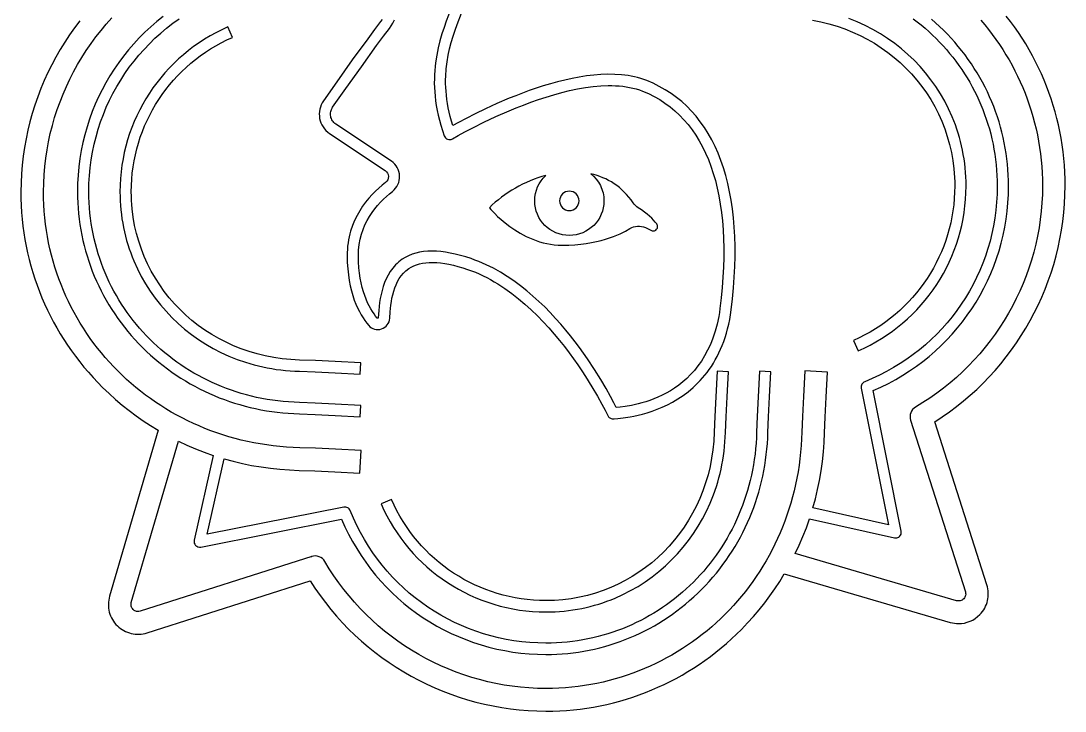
# Model space of a CAD drawing. Header units: millimetres. Extents: x 0 to 73.2, y 0 to 73.2.
# Drawn here: x 0 to 73.2, y 0 to 48.4 of the extents above; entities that cross this region are included whole.
import ezdxf

# ---------------------------------------------------------------- set-up
doc = ezdxf.new("R2010")
doc.units = ezdxf.units.MM
doc.layers.add('LOGO', color=7, linetype='Continuous')

msp = doc.modelspace()

# ---------------------------------------------------------------- linework, layer by layer
at = {"layer": 'LOGO'}
for points in [[(30.136, 49.2), (29.82, 48.358), (29.664, 47.916), (29.515, 47.458), (29.377, 46.983), (29.254, 46.49), (29.149, 45.978), (29.066, 45.445), (29.034, 45.171), (29.009, 44.892), (28.992, 44.606), (28.983, 44.315), (28.982, 44.018), (28.99, 43.715), (29.008, 43.406), (29.035, 43.09), (29.073, 42.768), (29.122, 42.439), (29.182, 42.104), (29.254, 41.762), (29.338, 41.412), (29.435, 41.056), (29.545, 40.692), (29.669, 40.321), (29.708, 40.241), (29.762, 40.173), (29.83, 40.118), (29.909, 40.078), (29.996, 40.057), (30.083, 40.056), (30.168, 40.073), (30.249, 40.11), (30.658, 40.343), (31.118, 40.593), (31.722, 40.909), (32.453, 41.273), (33.293, 41.668), (34.222, 42.076), (34.715, 42.279), (35.223, 42.479), (35.744, 42.674), (36.276, 42.861), (36.817, 43.038), (37.364, 43.204), (37.915, 43.355), (38.468, 43.489), (39.02, 43.606), (39.569, 43.701), (40.113, 43.773), (40.649, 43.82), (41.175, 43.84), (41.434, 43.839), (41.689, 43.83), (41.941, 43.814), (42.189, 43.789), (42.432, 43.756), (42.671, 43.714), (42.906, 43.662), (43.135, 43.602), (43.359, 43.532), (43.577, 43.452), (43.994, 43.275), (44.395, 43.076), (44.781, 42.856), (45.151, 42.616), (45.506, 42.355), (45.845, 42.074), (46.169, 41.772), (46.477, 41.451), (46.77, 41.11), (47.047, 40.749), (47.307, 40.369), (47.552, 39.97), (47.781, 39.551), (47.994, 39.114), (48.191, 38.658), (48.371, 38.183), (48.536, 37.69), (48.683, 37.179), (48.815, 36.65), (48.93, 36.104), (49.029, 35.539), (49.111, 34.957), (49.176, 34.358), (49.225, 33.742), (49.257, 33.11), (49.272, 32.46), (49.27, 31.794), (49.251, 31.112), (49.215, 30.413), (49.163, 29.699), (49.092, 28.968), (49.005, 28.223), (49.001, 28.223), (48.961, 27.936), (48.914, 27.658), (48.803, 27.124), (48.668, 26.621), (48.512, 26.148), (48.336, 25.704), (48.142, 25.287), (47.931, 24.898), (47.704, 24.534), (47.464, 24.196), (47.212, 23.882), (46.949, 23.591), (46.677, 23.323), (46.398, 23.077), (46.112, 22.851), (45.823, 22.644), (45.53, 22.457), (45.236, 22.288), (44.943, 22.135), (44.651, 21.999), (44.363, 21.878), (44.08, 21.772), (43.803, 21.679), (43.534, 21.598), (43.275, 21.529), (42.793, 21.422), (42.367, 21.351), (42.011, 21.308), (41.738, 21.287), (41.57, 21.616), (41.333, 22.061), (41.027, 22.608), (40.655, 23.239), (40.218, 23.939), (39.717, 24.693), (39.443, 25.085), (39.154, 25.485), (38.85, 25.89), (38.531, 26.299), (38.198, 26.709), (37.85, 27.119), (37.487, 27.526), (37.111, 27.929), (36.72, 28.326), (36.316, 28.715), (35.898, 29.093), (35.467, 29.459), (35.023, 29.811), (34.566, 30.146), (34.096, 30.464), (33.614, 30.762), (33.119, 31.037), (32.612, 31.288), (32.093, 31.514), (31.829, 31.616), (31.563, 31.711), (31.181, 31.835), (30.811, 31.942), (30.451, 32.033), (30.103, 32.107), (29.765, 32.165), (29.439, 32.206), (29.124, 32.231), (28.82, 32.239), (28.515, 32.23), (28.222, 32.204), (27.942, 32.159), (27.675, 32.096), (27.42, 32.016), (27.177, 31.917), (26.947, 31.8), (26.73, 31.666), (26.605, 31.575), (26.485, 31.48), (26.373, 31.38), (26.266, 31.275), (26.07, 31.052), (25.897, 30.815), (25.744, 30.565), (25.612, 30.304), (25.497, 30.034), (25.399, 29.758), (25.317, 29.477), (25.249, 29.194), (25.193, 28.911), (25.149, 28.631), (25.114, 28.354), (25.088, 28.083), (25.055, 27.57), (25.051, 27.551), (25.025, 27.532), (24.995, 27.531), (24.982, 27.544), (24.868, 27.684), (24.753, 27.839), (24.638, 28.011), (24.524, 28.198), (24.411, 28.402), (24.302, 28.623), (24.198, 28.862), (24.099, 29.119), (24.007, 29.396), (23.923, 29.691), (23.849, 30.007), (23.785, 30.343), (23.733, 30.7), (23.693, 31.078), (23.668, 31.479), (23.658, 31.902), (23.661, 32.107), (23.671, 32.308), (23.713, 32.697), (23.781, 33.069), (23.872, 33.424), (23.986, 33.762), (24.119, 34.083), (24.27, 34.388), (24.436, 34.676), (24.614, 34.949), (24.803, 35.206), (25.001, 35.447), (25.205, 35.672), (25.413, 35.882), (25.622, 36.076), (25.831, 36.256), (26.038, 36.421), (26.158, 36.525), (26.263, 36.641), (26.352, 36.766), (26.426, 36.901), (26.483, 37.043), (26.523, 37.192), (26.546, 37.346), (26.55, 37.504), (26.535, 37.662), (26.503, 37.814), (26.453, 37.959), (26.387, 38.097), (26.305, 38.225), (26.207, 38.344), (26.095, 38.451), (25.968, 38.546), (22.076, 41.144), (22.009, 41.195), (21.947, 41.251), (21.891, 41.313), (21.842, 41.379), (21.799, 41.45), (21.764, 41.525), (21.737, 41.604), (21.717, 41.686), (21.706, 41.769), (21.703, 41.853), (21.708, 41.935), (21.721, 42.017), (21.742, 42.096), (21.772, 42.174), (21.809, 42.248), (21.854, 42.319), (22.781, 43.638), (23.865, 45.165), (24.939, 46.649), (25.42, 47.297), (25.835, 47.842), (25.963, 48.023), (26.083, 48.226), (26.195, 48.45)], [(4.13, 48.385), (3.762, 47.896), (3.41, 47.396), (3.073, 46.885), (2.753, 46.365), (2.449, 45.835), (2.161, 45.296), (1.891, 44.748), (1.637, 44.192), (1.401, 43.629), (1.182, 43.057), (0.981, 42.479), (0.798, 41.894), (0.633, 41.303), (0.486, 40.706), (0.359, 40.103), (0.25, 39.496), (0.161, 38.885), (0.091, 38.269), (0.041, 37.649), (0.01, 37.027), (0, 36.401), (0.006, 35.916), (0.024, 35.433), (0.053, 34.953), (0.095, 34.474), (0.148, 33.998), (0.212, 33.525), (0.288, 33.054), (0.376, 32.587), (0.474, 32.123), (0.585, 31.661), (0.706, 31.204), (0.839, 30.75), (0.982, 30.3), (1.137, 29.853), (1.303, 29.411), (1.479, 28.974), (1.667, 28.54), (1.865, 28.111), (2.074, 27.688), (2.293, 27.269), (2.523, 26.855), (2.764, 26.446), (3.015, 26.043), (3.276, 25.646), (3.548, 25.254), (3.83, 24.868), (4.122, 24.488), (4.424, 24.115), (4.736, 23.748), (5.058, 23.388), (5.39, 23.034), (5.731, 22.688), (6.179, 22.258), (6.637, 21.844), (7.107, 21.446), (7.588, 21.063), (8.08, 20.695), (8.581, 20.344), (9.092, 20.008), (9.613, 19.689), (6.216, 8.053), (6.18, 7.914), (6.154, 7.773), (6.138, 7.632), (6.132, 7.492), (6.135, 7.351), (6.147, 7.212), (6.169, 7.075), (6.2, 6.939), (6.24, 6.805), (6.288, 6.675), (6.346, 6.548), (6.412, 6.424), (6.487, 6.305), (6.57, 6.191), (6.662, 6.081), (6.761, 5.978), (6.868, 5.881), (6.98, 5.792), (7.097, 5.712), (7.218, 5.641), (7.343, 5.577), (7.472, 5.523), (7.604, 5.478), (7.738, 5.441), (7.874, 5.414), (8.012, 5.395), (8.152, 5.387), (8.292, 5.387), (8.432, 5.397), (8.573, 5.417), (8.712, 5.446), (8.851, 5.485), (20.27, 9.137), (20.613, 8.613), (20.971, 8.103), (21.343, 7.606), (21.731, 7.122), (22.133, 6.651), (22.548, 6.195), (22.977, 5.753), (23.418, 5.325), (23.872, 4.912), (24.339, 4.514), (24.817, 4.131), (25.306, 3.763), (25.806, 3.411), (26.316, 3.074), (26.836, 2.754), (27.366, 2.45), (27.905, 2.163), (28.453, 1.892), (29.009, 1.638), (29.573, 1.402), (30.144, 1.183), (30.722, 0.982), (31.307, 0.799), (31.898, 0.635), (32.495, 0.488), (33.098, 0.361), (33.705, 0.252), (34.316, 0.163), (34.932, 0.093), (35.552, 0.042), (36.174, 0.012), (36.8, 0.002), (36.8, 0), (37.285, 0.006), (37.768, 0.024), (38.248, 0.053), (38.727, 0.095), (39.203, 0.148), (39.676, 0.212), (40.146, 0.288), (40.614, 0.376), (41.078, 0.475), (41.539, 0.585), (41.997, 0.706), (42.451, 0.839), (42.901, 0.983), (43.347, 1.138), (43.789, 1.303), (44.227, 1.48), (44.66, 1.667), (45.089, 1.866), (45.513, 2.075), (45.932, 2.294), (46.345, 2.524), (46.754, 2.765), (47.157, 3.016), (47.555, 3.277), (47.946, 3.549), (48.332, 3.83), (48.712, 4.122), (49.085, 4.424), (49.452, 4.736), (49.813, 5.058), (50.167, 5.39), (50.513, 5.731), (50.943, 6.179), (51.357, 6.637), (51.755, 7.107), (52.138, 7.588), (52.506, 8.08), (52.857, 8.581), (53.193, 9.092), (53.512, 9.613), (65.148, 6.218), (65.294, 6.181), (65.44, 6.155), (65.587, 6.14), (65.733, 6.134), (65.94, 6.145), (66.143, 6.175), (66.343, 6.226), (66.536, 6.296), (66.723, 6.385), (66.9, 6.493), (67.068, 6.62), (67.223, 6.765), (67.321, 6.872), (67.409, 6.984), (67.49, 7.101), (67.561, 7.222), (67.624, 7.347), (67.679, 7.476), (67.724, 7.608), (67.761, 7.742), (67.788, 7.878), (67.806, 8.016), (67.815, 8.156), (67.814, 8.296), (67.804, 8.436), (67.784, 8.577), (67.755, 8.716), (67.716, 8.855), (64.064, 20.274), (64.587, 20.617), (65.098, 20.975), (65.595, 21.347), (66.079, 21.735), (66.55, 22.137), (67.006, 22.552), (67.448, 22.981), (67.876, 23.422), (68.289, 23.876), (68.687, 24.343), (69.07, 24.82), (69.438, 25.31), (69.79, 25.81), (70.127, 26.32), (70.447, 26.84), (70.751, 27.37), (71.038, 27.909), (71.309, 28.457), (71.563, 29.013), (71.799, 29.577), (72.018, 30.148), (72.219, 30.726), (72.402, 31.311), (72.566, 31.902), (72.713, 32.499), (72.84, 33.101), (72.949, 33.709), (73.038, 34.32), (73.108, 34.936), (73.158, 35.556), (73.189, 36.178), (73.199, 36.804), (73.193, 37.289), (73.175, 37.772), (73.146, 38.252), (73.104, 38.731), (73.051, 39.207), (72.987, 39.68), (72.911, 40.15), (72.823, 40.618), (72.725, 41.082), (72.614, 41.543), (72.493, 42.001), (72.36, 42.455), (72.217, 42.905), (72.062, 43.351), (71.896, 43.793), (71.72, 44.231), (71.532, 44.664), (71.334, 45.093), (71.125, 45.517), (70.906, 45.935), (70.676, 46.349), (70.435, 46.758), (70.184, 47.161), (69.923, 47.559), (69.651, 47.95), (69.369, 48.336), (69.077, 48.716)], [(62.558, 48.525), (62.839, 48.31), (63.114, 48.088), (63.384, 47.859), (63.648, 47.625), (63.906, 47.385), (64.159, 47.139), (64.405, 46.887), (64.645, 46.629), (64.878, 46.366), (65.106, 46.097), (65.327, 45.823), (65.541, 45.544), (65.748, 45.26), (65.949, 44.97), (66.143, 44.676), (66.33, 44.377), (66.509, 44.073), (66.682, 43.765), (66.846, 43.452), (67.004, 43.135), (67.154, 42.813), (67.296, 42.488), (67.431, 42.158), (67.557, 41.824), (67.676, 41.487), (67.786, 41.145), (67.889, 40.8), (67.982, 40.452), (68.068, 40.1), (68.145, 39.745), (68.213, 39.387), (68.273, 39.025), (68.323, 38.661), (68.365, 38.294), (68.398, 37.924), (68.421, 37.551), (68.435, 37.176), (68.44, 36.798), (68.429, 36.231), (68.398, 35.669), (68.345, 35.111), (68.272, 34.559), (68.179, 34.013), (68.066, 33.473), (67.934, 32.939), (67.782, 32.413), (67.612, 31.894), (67.422, 31.384), (67.215, 30.882), (66.989, 30.388), (66.746, 29.905), (66.485, 29.43), (66.207, 28.967), (65.912, 28.514), (65.601, 28.072), (65.273, 27.641), (64.929, 27.223), (64.57, 26.817), (64.196, 26.424), (63.806, 26.045), (63.402, 25.679), (62.984, 25.327), (62.551, 24.991), (62.104, 24.669), (61.644, 24.363), (61.171, 24.073), (60.685, 23.8), (60.186, 23.543), (59.675, 23.304), (59.152, 23.083), (59.09, 23.051), (59.035, 23.009), (58.988, 22.96), (58.951, 22.903), (58.924, 22.842), (58.907, 22.776), (58.902, 22.708), (58.91, 22.638), (60.809, 13.053), (55.52, 14.241), (55.695, 14.879), (55.849, 15.523), (55.982, 16.174), (56.094, 16.831), (56.186, 17.494), (56.256, 18.161), (56.305, 18.834), (56.332, 19.51), (56.375, 20.611), (56.443, 22.015), (56.537, 23.759), (54.951, 23.849), (54.854, 22.05), (54.786, 20.653), (54.744, 19.548), (54.728, 19.077), (54.7, 18.61), (54.661, 18.146), (54.611, 17.686), (54.551, 17.23), (54.48, 16.777), (54.398, 16.328), (54.307, 15.884), (54.205, 15.444), (54.093, 15.008), (53.971, 14.576), (53.84, 14.15), (53.699, 13.728), (53.548, 13.311), (53.388, 12.898), (53.219, 12.492), (53.041, 12.09), (52.854, 11.694), (52.658, 11.303), (52.453, 10.918), (52.24, 10.539), (52.018, 10.166), (51.788, 9.799), (51.549, 9.438), (51.303, 9.083), (51.049, 8.735), (50.787, 8.393), (50.517, 8.059), (50.24, 7.731), (49.955, 7.41), (49.663, 7.096), (49.364, 6.789), (49.058, 6.49), (48.745, 6.198), (48.425, 5.914), (48.098, 5.638), (47.765, 5.369), (47.426, 5.109), (47.081, 4.857), (46.729, 4.613), (46.372, 4.377), (46.008, 4.15), (45.639, 3.932), (45.264, 3.723), (44.884, 3.522), (44.499, 3.331), (44.108, 3.149), (43.712, 2.976), (43.312, 2.812), (42.906, 2.658), (42.496, 2.514), (42.082, 2.38), (41.663, 2.256), (41.239, 2.142), (40.812, 2.038), (40.38, 1.944), (39.945, 1.861), (39.506, 1.789), (39.063, 1.727), (38.617, 1.677), (38.167, 1.637), (37.715, 1.609), (37.259, 1.591), (36.8, 1.586), (36.207, 1.596), (35.617, 1.625), (35.03, 1.674), (34.447, 1.743), (33.868, 1.83), (33.293, 1.936), (32.723, 2.061), (32.159, 2.204), (31.6, 2.365), (31.047, 2.544), (30.501, 2.74), (29.962, 2.954), (29.431, 3.184), (28.907, 3.432), (28.392, 3.696), (27.885, 3.976), (27.387, 4.273), (26.899, 4.585), (26.421, 4.913), (25.954, 5.256), (25.497, 5.614), (25.051, 5.988), (24.618, 6.375), (24.196, 6.777), (23.787, 7.194), (23.39, 7.624), (23.007, 8.068), (22.638, 8.525), (22.283, 8.995), (21.943, 9.478), (21.618, 9.974), (21.308, 10.483), (21.229, 10.594), (21.134, 10.689), (21.025, 10.765), (20.907, 10.822), (20.78, 10.859), (20.649, 10.875), (20.515, 10.868), (20.382, 10.838), (20.384, 10.84), (8.369, 6.998), (8.277, 6.977), (8.192, 6.973), (8.116, 6.983), (8.048, 7.003), (7.989, 7.029), (7.939, 7.059), (7.871, 7.115), (7.813, 7.182), (7.782, 7.23), (7.753, 7.288), (7.731, 7.356), (7.72, 7.432), (7.721, 7.517), (7.74, 7.611), (11.04, 18.921), (11.637, 18.642), (12.244, 18.382), (12.858, 18.143), (13.481, 17.923), (12.146, 11.975), (12.136, 11.876), (12.151, 11.78), (12.189, 11.69), (12.249, 11.612), (12.326, 11.551), (12.415, 11.511), (12.511, 11.493), (12.61, 11.499), (22.475, 13.453), (22.715, 12.918), (22.972, 12.396), (23.246, 11.886), (23.538, 11.389), (23.846, 10.905), (24.17, 10.435), (24.51, 9.979), (24.866, 9.537), (25.236, 9.11), (25.62, 8.697), (26.018, 8.299), (26.43, 7.917), (26.854, 7.55), (27.292, 7.2), (27.741, 6.866), (28.202, 6.548), (28.674, 6.247), (29.157, 5.964), (29.65, 5.698), (30.154, 5.45), (30.666, 5.22), (31.188, 5.008), (31.718, 4.815), (32.256, 4.641), (32.802, 4.487), (33.355, 4.352), (33.915, 4.237), (34.481, 4.142), (35.053, 4.068), (35.631, 4.014), (36.213, 3.982), (36.8, 3.971), (37.186, 3.976), (37.571, 3.99), (37.954, 4.014), (38.335, 4.047), (38.714, 4.089), (39.091, 4.14), (39.466, 4.201), (39.838, 4.27), (40.208, 4.349), (40.575, 4.437), (40.94, 4.534), (41.301, 4.639), (41.66, 4.754), (42.016, 4.877), (42.368, 5.009), (42.716, 5.15), (43.062, 5.299), (43.403, 5.457), (43.741, 5.623), (44.075, 5.798), (44.404, 5.981), (44.73, 6.173), (45.051, 6.373), (45.368, 6.581), (45.68, 6.797), (45.987, 7.022), (46.29, 7.254), (46.587, 7.495), (46.88, 7.743), (47.167, 7.999), (47.449, 8.264), (47.725, 8.536), (47.992, 8.812), (48.252, 9.094), (48.505, 9.382), (48.75, 9.674), (48.987, 9.973), (49.217, 10.276), (49.44, 10.584), (49.654, 10.897), (49.861, 11.215), (50.061, 11.537), (50.252, 11.864), (50.436, 12.195), (50.611, 12.53), (50.779, 12.87), (50.938, 13.213), (51.09, 13.56), (51.233, 13.911), (51.368, 14.265), (51.495, 14.623), (51.613, 14.984), (51.723, 15.348), (51.824, 15.716), (51.917, 16.086), (52.002, 16.458), (52.078, 16.834), (52.145, 17.212), (52.203, 17.592), (52.253, 17.975), (52.294, 18.359), (52.326, 18.746), (52.349, 19.134), (52.363, 19.524), (52.406, 20.63), (52.475, 22.038), (52.569, 23.787), (51.777, 23.831), (51.681, 22.037), (51.613, 20.643), (51.571, 19.542), (51.557, 19.155), (51.534, 18.771), (51.502, 18.389), (51.461, 18.01), (51.411, 17.635), (51.353, 17.262), (51.286, 16.893), (51.21, 16.528), (51.127, 16.165), (51.035, 15.807), (50.934, 15.452), (50.826, 15.101), (50.71, 14.754), (50.586, 14.411), (50.455, 14.072), (50.315, 13.737), (50.169, 13.406), (50.014, 13.08), (49.853, 12.759), (49.684, 12.442), (49.509, 12.131), (49.326, 11.823), (49.137, 11.521), (48.941, 11.225), (48.738, 10.933), (48.529, 10.646), (48.313, 10.365), (48.091, 10.09), (47.863, 9.82), (47.628, 9.556), (47.388, 9.298), (47.142, 9.046), (46.89, 8.8), (46.632, 8.56), (46.369, 8.326), (46.1, 8.099), (45.826, 7.878), (45.547, 7.663), (45.263, 7.456), (44.973, 7.255), (44.679, 7.062), (44.38, 6.875), (44.076, 6.695), (43.768, 6.523), (43.455, 6.358), (43.138, 6.201), (42.816, 6.051), (42.491, 5.908), (42.161, 5.774), (41.827, 5.647), (41.49, 5.529), (41.149, 5.418), (40.804, 5.316), (40.455, 5.222), (40.104, 5.137), (39.748, 5.06), (39.39, 4.992), (39.029, 4.932), (38.665, 4.882), (38.297, 4.84), (37.927, 4.807), (37.555, 4.784), (37.18, 4.77), (36.802, 4.765), (36.235, 4.776), (35.673, 4.807), (35.115, 4.86), (34.563, 4.933), (34.017, 5.026), (33.477, 5.139), (32.943, 5.271), (32.417, 5.423), (31.898, 5.593), (31.388, 5.783), (30.886, 5.99), (30.392, 6.216), (29.909, 6.459), (29.434, 6.72), (28.971, 6.998), (28.518, 7.293), (28.076, 7.604), (27.645, 7.932), (27.227, 8.275), (26.821, 8.635), (26.428, 9.009), (26.049, 9.398), (25.683, 9.803), (25.331, 10.221), (24.995, 10.654), (24.673, 11.1), (24.367, 11.561), (24.077, 12.034), (23.804, 12.52), (23.547, 13.019), (23.308, 13.53), (23.087, 14.053), (23.055, 14.115), (23.013, 14.17), (22.964, 14.216), (22.907, 14.253), (22.845, 14.281), (22.779, 14.297), (22.71, 14.302), (22.64, 14.295), (13.055, 12.396), (14.243, 17.685), (14.881, 17.51), (15.525, 17.356), (16.176, 17.223), (16.833, 17.11), (17.496, 17.019), (18.163, 16.949), (18.836, 16.9), (19.512, 16.873), (20.612, 16.83), (22.016, 16.762), (23.761, 16.668), (23.851, 18.254), (22.052, 18.351), (20.655, 18.418), (19.55, 18.46), (19.08, 18.477), (18.612, 18.505), (18.149, 18.544), (17.689, 18.594), (17.232, 18.654), (16.78, 18.725), (16.331, 18.806), (15.887, 18.898), (15.446, 18.999), (15.01, 19.111), (14.579, 19.232), (14.152, 19.364), (13.73, 19.505), (13.313, 19.655), (12.901, 19.815), (12.494, 19.984), (12.093, 20.162), (11.697, 20.349), (11.306, 20.545), (10.921, 20.75), (10.542, 20.963), (10.169, 21.185), (9.802, 21.415), (9.441, 21.653), (9.086, 21.9), (8.738, 22.154), (8.396, 22.416), (8.061, 22.686), (7.733, 22.963), (7.412, 23.247), (7.099, 23.539), (6.792, 23.838), (6.493, 24.145), (6.201, 24.457), (5.917, 24.777), (5.64, 25.104), (5.372, 25.436), (5.112, 25.776), (4.859, 26.121), (4.615, 26.473), (4.38, 26.83), (4.153, 27.193), (3.935, 27.562), (3.725, 27.937), (3.525, 28.317), (3.333, 28.703), (3.151, 29.093), (2.978, 29.489), (2.814, 29.89), (2.661, 30.295), (2.517, 30.705), (2.382, 31.12), (2.258, 31.539), (2.144, 31.962), (2.04, 32.389), (1.946, 32.821), (1.863, 33.256), (1.791, 33.695), (1.729, 34.138), (1.679, 34.584), (1.639, 35.034), (1.611, 35.486), (1.593, 35.942), (1.588, 36.401), (1.598, 36.994), (1.627, 37.584), (1.676, 38.171), (1.745, 38.754), (1.832, 39.333), (1.938, 39.908), (2.063, 40.478), (2.206, 41.042), (2.367, 41.601), (2.546, 42.154), (2.742, 42.7), (2.956, 43.239), (3.186, 43.77), (3.434, 44.294), (3.698, 44.809), (3.978, 45.316), (4.275, 45.814), (4.587, 46.302), (4.915, 46.78), (5.258, 47.247), (5.616, 47.704), (5.989, 48.15), (6.377, 48.583)], [(9.976, 48.692), (9.534, 48.336), (9.107, 47.967), (8.694, 47.582), (8.297, 47.184), (7.915, 46.773), (7.548, 46.348), (7.198, 45.911), (6.863, 45.461), (6.546, 45), (6.245, 44.528), (5.962, 44.045), (5.696, 43.552), (5.448, 43.049), (5.218, 42.536), (5.006, 42.014), (4.813, 41.484), (4.639, 40.946), (4.485, 40.4), (4.35, 39.847), (4.235, 39.287), (4.14, 38.72), (4.066, 38.148), (4.012, 37.571), (3.98, 36.988), (3.969, 36.401), (3.974, 36.015), (3.988, 35.63), (4.012, 35.247), (4.045, 34.866), (4.087, 34.487), (4.138, 34.11), (4.199, 33.735), (4.268, 33.363), (4.347, 32.993), (4.435, 32.626), (4.532, 32.261), (4.637, 31.899), (4.752, 31.541), (4.875, 31.185), (5.007, 30.833), (5.148, 30.485), (5.297, 30.139), (5.455, 29.798), (5.621, 29.46), (5.796, 29.126), (5.979, 28.797), (6.171, 28.471), (6.371, 28.15), (6.579, 27.833), (6.795, 27.521), (7.02, 27.214), (7.252, 26.911), (7.493, 26.614), (7.741, 26.321), (7.997, 26.034), (8.262, 25.752), (8.534, 25.476), (8.81, 25.209), (9.092, 24.949), (9.38, 24.696), (9.672, 24.451), (9.971, 24.214), (10.274, 23.984), (10.582, 23.761), (10.895, 23.546), (11.213, 23.339), (11.535, 23.14), (11.862, 22.949), (12.193, 22.765), (12.528, 22.59), (12.868, 22.422), (13.211, 22.263), (13.558, 22.111), (13.909, 21.968), (14.263, 21.833), (14.621, 21.706), (14.982, 21.588), (15.346, 21.478), (15.713, 21.377), (16.083, 21.284), (16.456, 21.199), (16.831, 21.123), (17.209, 21.056), (17.589, 20.998), (17.971, 20.948), (18.356, 20.907), (18.742, 20.875), (19.13, 20.852), (19.52, 20.838), (20.626, 20.795), (22.034, 20.726), (23.783, 20.632), (23.827, 21.423), (22.033, 21.52), (20.64, 21.588), (19.54, 21.63), (19.153, 21.644), (18.769, 21.667), (18.387, 21.699), (18.009, 21.74), (17.633, 21.79), (17.261, 21.849), (16.892, 21.916), (16.526, 21.991), (16.164, 22.075), (15.806, 22.167), (15.451, 22.267), (15.1, 22.376), (14.753, 22.492), (14.409, 22.616), (14.07, 22.748), (13.736, 22.887), (13.405, 23.034), (13.079, 23.188), (12.758, 23.349), (12.441, 23.518), (12.129, 23.693), (11.822, 23.876), (11.52, 24.066), (11.223, 24.262), (10.932, 24.465), (10.645, 24.674), (10.364, 24.89), (10.089, 25.112), (9.819, 25.34), (9.555, 25.574), (9.297, 25.815), (9.044, 26.061), (8.798, 26.313), (8.558, 26.571), (8.325, 26.834), (8.097, 27.102), (7.876, 27.376), (7.662, 27.656), (7.455, 27.94), (7.254, 28.229), (7.06, 28.524), (6.873, 28.823), (6.694, 29.127), (6.521, 29.435), (6.356, 29.748), (6.199, 30.065), (6.049, 30.387), (5.907, 30.712), (5.772, 31.042), (5.646, 31.376), (5.527, 31.713), (5.417, 32.054), (5.314, 32.399), (5.221, 32.748), (5.135, 33.099), (5.058, 33.454), (4.99, 33.813), (4.93, 34.174), (4.88, 34.538), (4.838, 34.906), (4.805, 35.276), (4.782, 35.648), (4.768, 36.023), (4.763, 36.401), (4.774, 36.968), (4.805, 37.53), (4.858, 38.088), (4.931, 38.64), (5.024, 39.186), (5.137, 39.726), (5.269, 40.26), (5.421, 40.786), (5.591, 41.305), (5.781, 41.815), (5.988, 42.317), (6.214, 42.81), (6.457, 43.294), (6.718, 43.768), (6.996, 44.232), (7.291, 44.685), (7.602, 45.127), (7.93, 45.557), (8.273, 45.976), (8.633, 46.381), (9.007, 46.774), (9.397, 47.154), (9.801, 47.519), (10.219, 47.871), (10.652, 48.207), (11.099, 48.529)], [(25.316, 48.477), (25.214, 48.332), (24.794, 47.782), (24.309, 47.129), (23.229, 45.635), (22.139, 44.101), (21.209, 42.775), (21.121, 42.636), (21.049, 42.49), (20.992, 42.339), (20.95, 42.184), (20.925, 42.026), (20.915, 41.865), (20.921, 41.703), (20.943, 41.541), (20.981, 41.382), (21.035, 41.228), (21.103, 41.082), (21.185, 40.943), (21.28, 40.813), (21.388, 40.693), (21.509, 40.584), (21.642, 40.485), (25.534, 37.887), (25.627, 37.808), (25.697, 37.711), (25.743, 37.6), (25.762, 37.479), (25.752, 37.355), (25.713, 37.24), (25.649, 37.137), (25.559, 37.05), (25.326, 36.863), (25.09, 36.66), (24.853, 36.439), (24.618, 36.201), (24.388, 35.945), (24.164, 35.671), (23.951, 35.38), (23.749, 35.069), (23.562, 34.741), (23.392, 34.393), (23.241, 34.026), (23.113, 33.64), (23.058, 33.44), (23.009, 33.235), (22.967, 33.024), (22.932, 32.809), (22.905, 32.589), (22.885, 32.364), (22.874, 32.133), (22.87, 31.898), (22.881, 31.431), (22.91, 30.988), (22.955, 30.569), (23.014, 30.173), (23.087, 29.8), (23.172, 29.449), (23.268, 29.119), (23.373, 28.81), (23.486, 28.522), (23.605, 28.253), (23.73, 28.004), (23.858, 27.774), (23.988, 27.563), (24.12, 27.369), (24.251, 27.192), (24.38, 27.032), (24.47, 26.941), (24.57, 26.866), (24.679, 26.807), (24.795, 26.766), (24.915, 26.742), (25.039, 26.737), (25.164, 26.75), (25.287, 26.782), (25.405, 26.832), (25.512, 26.898), (25.606, 26.978), (25.687, 27.07), (25.754, 27.174), (25.805, 27.286), (25.839, 27.407), (25.855, 27.534), (25.883, 27.98), (25.933, 28.454), (25.969, 28.697), (26.014, 28.941), (26.069, 29.183), (26.134, 29.424), (26.212, 29.659), (26.303, 29.888), (26.408, 30.108), (26.528, 30.317), (26.665, 30.514), (26.819, 30.697), (26.992, 30.863), (27.185, 31.011), (27.356, 31.116), (27.539, 31.207), (27.734, 31.284), (27.94, 31.346), (28.158, 31.393), (28.388, 31.426), (28.63, 31.445), (28.882, 31.449), (29.147, 31.439), (29.423, 31.414), (29.71, 31.374), (30.008, 31.321), (30.317, 31.253), (30.638, 31.17), (30.97, 31.073), (31.313, 30.961), (31.588, 30.862), (31.861, 30.755), (32.13, 30.639), (32.397, 30.515), (32.66, 30.383), (32.92, 30.244), (33.177, 30.098), (33.431, 29.945), (33.928, 29.621), (34.411, 29.274), (34.881, 28.906), (35.337, 28.521), (35.778, 28.121), (36.204, 27.708), (36.614, 27.285), (37.01, 26.855), (37.389, 26.42), (37.752, 25.983), (38.099, 25.546), (38.429, 25.113), (38.741, 24.685), (39.036, 24.265), (39.313, 23.856), (39.572, 23.461), (40.034, 22.721), (40.419, 22.067), (40.725, 21.518), (40.949, 21.096), (41.14, 20.715), (41.168, 20.665), (41.202, 20.621), (41.242, 20.582), (41.286, 20.549), (41.334, 20.522), (41.386, 20.503), (41.441, 20.491), (41.497, 20.487), (41.596, 20.489), (41.843, 20.505), (42.217, 20.544), (42.7, 20.617), (42.976, 20.67), (43.272, 20.735), (43.584, 20.814), (43.912, 20.909), (44.252, 21.021), (44.602, 21.151), (44.959, 21.3), (45.321, 21.47), (45.686, 21.662), (46.051, 21.877), (46.414, 22.118), (46.771, 22.384), (47.122, 22.679), (47.462, 23.002), (47.628, 23.175), (47.791, 23.355), (47.95, 23.544), (48.105, 23.74), (48.255, 23.945), (48.401, 24.158), (48.542, 24.38), (48.678, 24.611), (48.809, 24.85), (48.934, 25.099), (49.052, 25.357), (49.164, 25.624), (49.27, 25.901), (49.368, 26.188), (49.459, 26.485), (49.542, 26.792), (49.618, 27.109), (49.685, 27.436), (49.743, 27.774), (49.793, 28.123), (49.884, 28.906), (49.957, 29.673), (50.011, 30.423), (50.047, 31.156), (50.065, 31.873), (50.064, 32.573), (50.045, 33.256), (50.008, 33.921), (49.953, 34.569), (49.88, 35.199), (49.79, 35.811), (49.681, 36.406), (49.554, 36.982), (49.41, 37.539), (49.248, 38.078), (49.069, 38.597), (48.872, 39.098), (48.658, 39.58), (48.426, 40.042), (48.177, 40.484), (47.911, 40.907), (47.628, 41.31), (47.327, 41.692), (47.01, 42.054), (46.676, 42.395), (46.325, 42.716), (45.957, 43.016), (45.573, 43.294), (45.172, 43.551), (44.754, 43.787), (44.32, 44.001), (43.869, 44.192), (43.869, 44.19), (43.661, 44.268), (43.449, 44.337), (43.233, 44.398), (43.013, 44.452), (42.789, 44.498), (42.562, 44.538), (42.1, 44.595), (41.626, 44.626), (41.142, 44.632), (40.651, 44.615), (40.153, 44.576), (39.65, 44.516), (39.143, 44.437), (38.635, 44.342), (38.127, 44.23), (37.62, 44.104), (37.115, 43.965), (36.615, 43.815), (36.121, 43.656), (35.634, 43.488), (35.156, 43.314), (34.689, 43.134), (34.234, 42.951), (33.365, 42.581), (32.564, 42.215), (31.841, 41.865), (31.21, 41.544), (30.682, 41.264), (30.271, 41.037), (30.176, 41.359), (30.092, 41.675), (30.018, 41.984), (29.956, 42.288), (29.903, 42.585), (29.86, 42.876), (29.826, 43.162), (29.801, 43.442), (29.784, 43.717), (29.776, 43.986), (29.775, 44.25), (29.782, 44.51), (29.816, 45.015), (29.875, 45.502), (29.956, 45.973), (30.056, 46.428), (30.171, 46.87), (30.299, 47.299), (30.438, 47.717), (30.582, 48.125), (30.88, 48.916)], [(67.287, 48.425), (67.563, 48.098), (67.831, 47.765), (68.092, 47.426), (68.344, 47.081), (68.588, 46.729), (68.824, 46.372), (69.05, 46.008), (69.269, 45.639), (69.478, 45.264), (69.679, 44.884), (69.87, 44.499), (70.052, 44.108), (70.225, 43.712), (70.389, 43.312), (70.543, 42.906), (70.687, 42.496), (70.821, 42.082), (70.945, 41.663), (71.059, 41.239), (71.163, 40.812), (71.257, 40.38), (71.34, 39.945), (71.412, 39.506), (71.474, 39.063), (71.524, 38.617), (71.564, 38.167), (71.592, 37.715), (71.61, 37.259), (71.615, 36.8), (71.605, 36.207), (71.576, 35.617), (71.526, 35.03), (71.458, 34.447), (71.371, 33.868), (71.264, 33.293), (71.14, 32.723), (70.997, 32.159), (70.836, 31.6), (70.657, 31.047), (70.461, 30.501), (70.247, 29.962), (70.016, 29.431), (69.769, 28.907), (69.505, 28.392), (69.225, 27.885), (68.928, 27.387), (68.616, 26.899), (68.288, 26.421), (67.945, 25.954), (67.587, 25.497), (67.213, 25.051), (66.826, 24.618), (66.424, 24.196), (66.007, 23.787), (65.577, 23.39), (65.133, 23.007), (64.676, 22.638), (64.206, 22.283), (63.723, 21.943), (63.227, 21.618), (62.718, 21.308), (62.607, 21.229), (62.512, 21.134), (62.436, 21.025), (62.379, 20.907), (62.342, 20.78), (62.326, 20.649), (62.333, 20.515), (62.363, 20.382), (66.205, 8.367), (66.226, 8.275), (66.23, 8.19), (66.22, 8.114), (66.2, 8.046), (66.174, 7.987), (66.144, 7.937), (66.088, 7.869), (66.021, 7.811), (65.972, 7.78), (65.914, 7.751), (65.847, 7.729), (65.771, 7.718), (65.686, 7.719), (65.594, 7.738), (54.284, 11.038), (54.563, 11.635), (54.823, 12.242), (55.062, 12.856), (55.282, 13.479), (61.23, 12.144), (61.317, 12.134), (61.393, 12.141), (61.466, 12.163), (61.534, 12.198), (61.595, 12.247), (61.658, 12.324), (61.698, 12.413), (61.715, 12.509), (61.708, 12.608), (59.753, 22.473), (60.288, 22.713), (60.811, 22.97), (61.321, 23.244), (61.818, 23.536), (62.302, 23.844), (62.772, 24.168), (63.228, 24.508), (63.67, 24.864), (64.097, 25.234), (64.51, 25.618), (64.908, 26.016), (65.29, 26.428), (65.656, 26.852), (66.007, 27.29), (66.341, 27.739), (66.659, 28.2), (66.96, 28.672), (67.243, 29.155), (67.509, 29.649), (67.757, 30.152), (67.987, 30.664), (68.199, 31.186), (68.392, 31.716), (68.566, 32.254), (68.72, 32.8), (68.855, 33.353), (68.97, 33.913), (69.065, 34.479), (69.139, 35.051), (69.193, 35.629), (69.225, 36.211), (69.236, 36.798), (69.231, 37.184), (69.217, 37.569), (69.193, 37.952), (69.16, 38.333), (69.118, 38.712), (69.067, 39.089), (69.006, 39.464), (68.936, 39.836), (68.858, 40.206), (68.77, 40.573), (68.673, 40.938), (68.568, 41.3), (68.453, 41.658), (68.33, 42.014), (68.198, 42.366), (68.057, 42.714), (67.908, 43.06), (67.75, 43.401), (67.584, 43.739), (67.409, 44.073), (67.226, 44.402), (67.034, 44.728), (66.834, 45.049), (66.626, 45.366), (66.41, 45.678), (66.185, 45.985), (65.953, 46.288), (65.712, 46.585), (65.464, 46.878), (65.208, 47.165), (64.943, 47.447), (64.671, 47.723), (64.395, 47.99), (64.113, 48.25), (63.825, 48.503)], [(55.483, 48.422), (56.07, 48.309), (56.646, 48.168), (57.21, 48.002), (57.761, 47.81), (58.299, 47.594), (58.823, 47.354), (59.333, 47.091), (59.827, 46.805), (60.305, 46.497), (60.767, 46.168), (61.211, 45.818), (61.637, 45.449), (62.045, 45.061), (62.433, 44.654), (62.801, 44.229), (63.149, 43.787), (63.475, 43.329), (63.778, 42.856), (64.059, 42.367), (64.317, 41.864), (64.55, 41.347), (64.758, 40.817), (64.941, 40.275), (65.098, 39.722), (65.228, 39.157), (65.33, 38.582), (65.403, 37.998), (65.448, 37.405), (65.459, 37.105), (65.463, 36.804), (65.463, 36.802), (65.455, 36.363), (65.431, 35.927), (65.391, 35.494), (65.335, 35.065), (65.264, 34.64), (65.178, 34.219), (65.077, 33.803), (64.961, 33.392), (64.83, 32.987), (64.686, 32.587), (64.527, 32.194), (64.355, 31.807), (64.169, 31.427), (63.97, 31.055), (63.757, 30.689), (63.532, 30.332), (63.294, 29.983), (63.044, 29.643), (62.782, 29.312), (62.507, 28.99), (62.221, 28.677), (61.924, 28.375), (61.615, 28.083), (61.295, 27.802), (60.965, 27.532), (60.624, 27.274), (60.272, 27.027), (59.911, 26.792), (59.539, 26.57), (59.158, 26.361), (58.768, 26.165), (58.368, 25.982), (58.684, 25.254), (59.11, 25.449), (59.527, 25.658), (59.934, 25.881), (60.33, 26.119), (60.716, 26.369), (61.091, 26.633), (61.455, 26.909), (61.808, 27.197), (62.149, 27.497), (62.479, 27.808), (62.796, 28.131), (63.102, 28.464), (63.394, 28.808), (63.674, 29.162), (63.942, 29.525), (64.195, 29.897), (64.436, 30.279), (64.663, 30.668), (64.875, 31.066), (65.074, 31.472), (65.258, 31.884), (65.427, 32.304), (65.581, 32.731), (65.721, 33.163), (65.844, 33.601), (65.952, 34.045), (66.044, 34.494), (66.12, 34.948), (66.18, 35.406), (66.222, 35.868), (66.248, 36.333), (66.257, 36.802), (66.253, 37.124), (66.241, 37.444), (66.221, 37.761), (66.193, 38.077), (66.158, 38.39), (66.115, 38.7), (66.064, 39.008), (66.006, 39.313), (65.94, 39.616), (65.868, 39.916), (65.788, 40.213), (65.701, 40.507), (65.607, 40.798), (65.506, 41.085), (65.398, 41.37), (65.284, 41.651), (65.035, 42.202), (64.761, 42.739), (64.461, 43.261), (64.137, 43.766), (63.79, 44.255), (63.42, 44.727), (63.028, 45.18), (62.614, 45.614), (62.179, 46.029), (61.725, 46.423), (61.251, 46.796), (60.759, 47.147), (60.25, 47.476), (59.723, 47.781), (59.18, 48.062), (58.621, 48.318), (58.048, 48.549)]]:
    msp.add_lwpolyline(points, dxfattribs=at)
for points in [[(7.74, 36.401), (7.748, 36.84), (7.772, 37.276), (7.812, 37.709), (7.868, 38.138), (7.939, 38.563), (8.025, 38.984), (8.126, 39.4), (8.242, 39.811), (8.373, 40.216), (8.517, 40.616), (8.676, 41.009), (8.848, 41.396), (9.034, 41.776), (9.233, 42.148), (9.446, 42.514), (9.671, 42.871), (9.909, 43.22), (10.159, 43.56), (10.421, 43.891), (10.696, 44.213), (10.982, 44.526), (11.279, 44.828), (11.588, 45.12), (11.908, 45.401), (12.238, 45.671), (12.579, 45.929), (12.931, 46.176), (13.292, 46.411), (13.664, 46.633), (14.045, 46.842), (14.435, 47.038), (14.835, 47.221), (14.517, 47.949), (14.091, 47.754), (13.674, 47.545), (13.268, 47.322), (12.872, 47.084), (12.486, 46.834), (12.111, 46.57), (11.747, 46.294), (11.394, 46.006), (11.053, 45.706), (10.724, 45.395), (10.406, 45.072), (10.101, 44.739), (9.808, 44.395), (9.528, 44.041), (9.261, 43.678), (9.007, 43.306), (8.767, 42.924), (8.54, 42.535), (8.328, 42.137), (8.129, 41.731), (7.945, 41.319), (7.776, 40.899), (7.622, 40.472), (7.482, 40.04), (7.359, 39.601), (7.251, 39.158), (7.159, 38.709), (7.083, 38.255), (7.023, 37.797), (6.981, 37.335), (6.955, 36.87), (6.946, 36.401), (6.95, 36.079), (6.962, 35.759), (6.982, 35.442), (7.01, 35.126), (7.045, 34.813), (7.088, 34.503), (7.139, 34.195), (7.197, 33.889), (7.263, 33.587), (7.335, 33.287), (7.415, 32.99), (7.502, 32.696), (7.596, 32.405), (7.697, 32.118), (7.805, 31.833), (7.919, 31.552), (8.168, 31.001), (8.442, 30.464), (8.742, 29.942), (9.065, 29.437), (9.413, 28.948), (9.783, 28.476), (10.175, 28.023), (10.589, 27.589), (11.024, 27.174), (11.478, 26.78), (11.951, 26.407), (12.444, 26.056), (12.953, 25.727), (13.48, 25.422), (14.023, 25.141), (14.582, 24.885), (15.155, 24.654), (15.743, 24.449), (16.041, 24.357), (16.343, 24.272), (16.649, 24.194), (16.957, 24.122), (17.268, 24.058), (17.582, 24.001), (17.899, 23.951), (18.219, 23.909), (18.541, 23.874), (18.866, 23.846), (19.193, 23.827), (19.522, 23.815), (20.628, 23.772), (22.036, 23.703), (23.785, 23.608), (23.831, 24.4), (22.036, 24.497), (20.643, 24.565), (19.542, 24.607), (18.926, 24.636), (18.319, 24.694), (17.722, 24.781), (17.135, 24.894), (16.559, 25.035), (15.995, 25.201), (15.444, 25.392), (14.906, 25.609), (14.382, 25.849), (13.872, 26.112), (13.378, 26.398), (12.899, 26.706), (12.437, 27.035), (11.993, 27.384), (11.567, 27.754), (11.159, 28.142), (10.771, 28.549), (10.402, 28.974), (10.055, 29.415), (9.729, 29.874), (9.425, 30.347), (9.144, 30.836), (8.887, 31.339), (8.653, 31.856), (8.445, 32.386), (8.262, 32.928), (8.105, 33.481), (7.975, 34.046), (7.873, 34.621), (7.8, 35.205), (7.774, 35.5), (7.755, 35.798), (7.744, 36.097), (7.74, 36.399)], [(43.274, 35.272), (43.171, 35.345), (43.078, 35.429), (42.994, 35.522), (42.918, 35.623), (42.772, 35.829), (42.62, 36.024), (42.461, 36.208), (42.297, 36.38), (42.127, 36.542), (41.951, 36.694), (41.771, 36.835), (41.585, 36.965), (41.395, 37.085), (41.201, 37.196), (41.002, 37.296), (40.8, 37.387), (40.594, 37.468), (40.385, 37.54), (40.173, 37.602), (39.957, 37.655), (40.156, 37.478), (40.334, 37.28), (40.49, 37.063), (40.622, 36.829), (40.678, 36.707), (40.728, 36.58), (40.77, 36.451), (40.806, 36.318), (40.834, 36.183), (40.854, 36.045), (40.866, 35.905), (40.87, 35.762), (40.858, 35.514), (40.821, 35.273), (40.761, 35.041), (40.679, 34.818), (40.577, 34.605), (40.455, 34.405), (40.315, 34.218), (40.158, 34.046), (39.986, 33.889), (39.799, 33.75), (39.599, 33.628), (39.387, 33.526), (39.164, 33.444), (38.931, 33.384), (38.691, 33.347), (38.443, 33.335), (38.195, 33.347), (37.955, 33.384), (37.722, 33.444), (37.5, 33.526), (37.288, 33.628), (37.087, 33.75), (36.9, 33.889), (36.728, 34.046), (36.571, 34.218), (36.431, 34.405), (36.31, 34.605), (36.207, 34.818), (36.125, 35.041), (36.065, 35.273), (36.029, 35.514), (36.016, 35.762), (36.03, 36.021), (36.07, 36.273), (36.135, 36.515), (36.224, 36.746), (36.336, 36.965), (36.468, 37.171), (36.62, 37.362), (36.79, 37.536), (36.515, 37.458), (36.241, 37.369), (35.97, 37.272), (35.701, 37.165), (35.435, 37.05), (35.173, 36.926), (34.914, 36.794), (34.661, 36.654), (34.412, 36.506), (34.168, 36.351), (33.93, 36.188), (33.698, 36.019), (33.473, 35.843), (33.254, 35.661), (33.044, 35.473), (32.841, 35.28), (32.937, 35.167), (33.216, 34.87), (33.419, 34.671), (33.664, 34.45), (33.946, 34.213), (34.266, 33.968), (34.621, 33.723), (35.01, 33.486), (35.216, 33.373), (35.43, 33.265), (35.651, 33.162), (35.88, 33.066), (36.116, 32.978), (36.358, 32.898), (36.607, 32.828), (36.863, 32.769), (37.125, 32.721), (37.393, 32.686), (37.666, 32.664), (37.945, 32.656), (38.399, 32.664), (38.832, 32.688), (39.243, 32.725), (39.633, 32.775), (40.001, 32.836), (40.349, 32.907), (40.675, 32.986), (40.981, 33.071), (41.266, 33.162), (41.53, 33.256), (41.775, 33.353), (41.999, 33.451), (42.387, 33.643), (42.696, 33.821), (42.822, 33.888), (42.954, 33.939), (43.09, 33.973), (43.229, 33.99), (43.368, 33.991), (43.507, 33.974), (43.644, 33.94), (43.778, 33.889), (44.208, 33.69), (44.261, 33.671), (44.313, 33.662), (44.363, 33.662), (44.411, 33.67), (44.456, 33.687), (44.498, 33.71), (44.567, 33.773), (44.615, 33.855), (44.629, 33.9), (44.635, 33.947), (44.633, 33.996), (44.623, 34.045), (44.603, 34.093), (44.573, 34.141), (44.472, 34.269), (44.354, 34.402), (44.221, 34.54), (44.07, 34.682), (43.901, 34.827), (43.713, 34.974), (43.504, 35.123)], [(38.443, 35.081), (38.58, 35.095), (38.708, 35.135), (38.823, 35.197), (38.924, 35.28), (39.007, 35.381), (39.07, 35.497), (39.11, 35.624), (39.124, 35.762), (39.11, 35.9), (39.07, 36.027), (39.007, 36.143), (38.924, 36.244), (38.823, 36.327), (38.708, 36.389), (38.58, 36.429), (38.443, 36.443), (38.306, 36.429), (38.179, 36.389), (38.063, 36.326), (37.962, 36.243), (37.879, 36.142), (37.816, 36.027), (37.776, 35.899), (37.762, 35.762), (37.776, 35.625), (37.816, 35.497), (37.879, 35.382), (37.962, 35.281), (38.063, 35.198), (38.179, 35.135), (38.306, 35.095)], [(48.594, 19.542), (48.565, 18.926), (48.507, 18.319), (48.42, 17.722), (48.307, 17.135), (48.166, 16.559), (48, 15.995), (47.808, 15.444), (47.592, 14.906), (47.352, 14.382), (47.089, 13.872), (46.803, 13.378), (46.495, 12.9), (46.166, 12.438), (45.816, 11.994), (45.447, 11.568), (45.059, 11.16), (44.652, 10.772), (44.227, 10.404), (43.785, 10.056), (43.327, 9.73), (42.854, 9.427), (42.365, 9.146), (41.862, 8.888), (41.345, 8.655), (40.815, 8.446), (40.273, 8.264), (39.72, 8.107), (39.155, 7.977), (38.58, 7.875), (37.996, 7.802), (37.403, 7.757), (37.103, 7.746), (36.802, 7.742), (36.363, 7.75), (35.927, 7.774), (35.494, 7.814), (35.065, 7.87), (34.64, 7.941), (34.219, 8.027), (33.803, 8.128), (33.392, 8.244), (32.987, 8.375), (32.587, 8.519), (32.194, 8.678), (31.807, 8.85), (31.427, 9.036), (31.055, 9.235), (30.689, 9.448), (30.332, 9.673), (29.983, 9.911), (29.643, 10.161), (29.312, 10.423), (28.99, 10.698), (28.677, 10.984), (28.375, 11.281), (28.083, 11.59), (27.802, 11.91), (27.532, 12.24), (27.274, 12.581), (27.027, 12.933), (26.792, 13.294), (26.57, 13.666), (26.361, 14.047), (26.165, 14.437), (25.982, 14.837), (25.254, 14.521), (25.449, 14.095), (25.658, 13.678), (25.881, 13.271), (26.119, 12.875), (26.369, 12.489), (26.633, 12.114), (26.909, 11.75), (27.197, 11.397), (27.497, 11.056), (27.808, 10.726), (28.131, 10.409), (28.464, 10.103), (28.808, 9.811), (29.162, 9.53), (29.525, 9.263), (29.897, 9.009), (30.279, 8.769), (30.668, 8.542), (31.066, 8.33), (31.472, 8.131), (31.884, 7.947), (32.304, 7.778), (32.731, 7.624), (33.163, 7.484), (33.601, 7.361), (34.045, 7.253), (34.494, 7.161), (34.948, 7.085), (35.406, 7.025), (35.868, 6.982), (36.333, 6.957), (36.802, 6.948), (37.124, 6.952), (37.443, 6.964), (37.761, 6.984), (38.076, 7.012), (38.389, 7.047), (38.7, 7.09), (39.008, 7.141), (39.313, 7.199), (39.615, 7.265), (39.915, 7.337), (40.212, 7.417), (40.506, 7.504), (40.797, 7.598), (41.084, 7.699), (41.369, 7.807), (41.65, 7.921), (42.201, 8.17), (42.738, 8.444), (43.26, 8.744), (43.766, 9.067), (44.254, 9.415), (44.726, 9.785), (45.179, 10.177), (45.613, 10.591), (46.028, 11.026), (46.422, 11.48), (46.795, 11.953), (47.146, 12.445), (47.475, 12.955), (47.78, 13.482), (48.062, 14.025), (48.318, 14.584), (48.549, 15.157), (48.753, 15.745), (48.846, 16.043), (48.931, 16.345), (49.009, 16.651), (49.081, 16.959), (49.145, 17.27), (49.202, 17.584), (49.252, 17.901), (49.294, 18.221), (49.329, 18.543), (49.356, 18.868), (49.376, 19.195), (49.388, 19.524), (49.431, 20.63), (49.5, 22.038), (49.594, 23.787), (48.803, 23.831), (48.706, 22.037), (48.638, 20.643), (48.596, 19.542)]]:
    msp.add_lwpolyline(points, close=True, dxfattribs=at)

doc.saveas('drawing.dxf')
